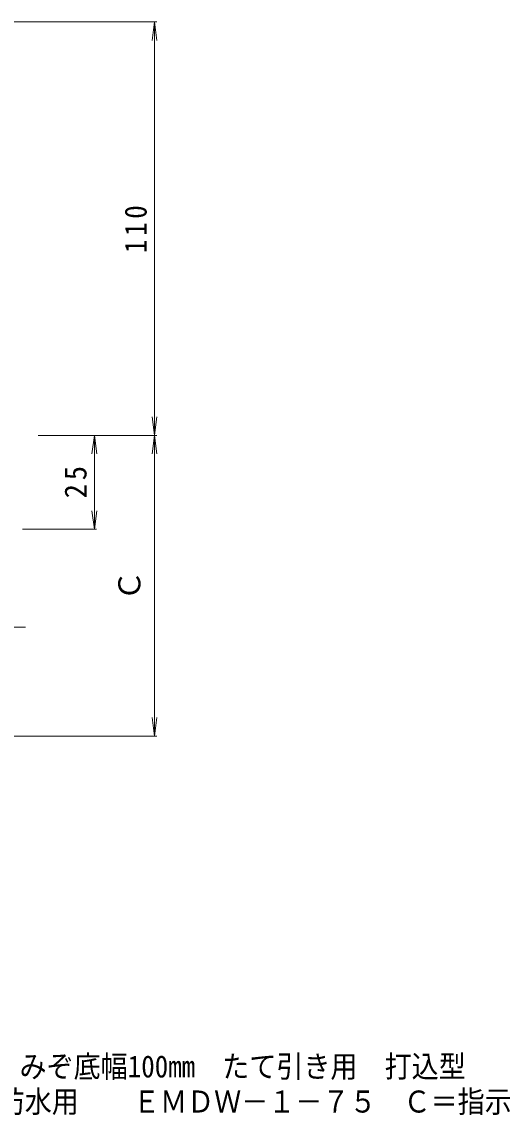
# Model space of a CAD drawing. Units: millimetres, scale not verified. Extents: x -308 to 347, y -275 to 241.
# Drawn here: x -48.3 to 81.6, y -274.7 to 16.2 of the extents above; entities that cross this region are included whole.
import ezdxf
from ezdxf.enums import TextEntityAlignment as Align

# ---------------------------------------------------------------- set-up
doc = ezdxf.new("R2010")
doc.units = ezdxf.units.MM
doc.header["$LTSCALE"] = 2
doc.linetypes.add('CHAIN1', pattern=[8, 5, -1, 1, -1])
doc.layers.add('0-0_通り芯', color=3, linetype='Continuous', lineweight=9)
doc.layers.add('0-4_その他', color=7, linetype='Continuous', lineweight=9)
doc.layers.add('F-5_F-5ﾚｲﾔ', color=2, linetype='Continuous')
doc.styles.add('ＭＳ ゴシック', font='')
doc.styles.get('ＭＳ ゴシック').set_extended_font_data('MS Gothic')

msp = doc.modelspace()

# ---------------------------------------------------------------- linework, layer by layer
at = {"layer": '0-0_通り芯', "linetype": 'CHAIN1'}
msp.add_line((-54.463, -144.843), (-47.36, -144.843), dxfattribs=at)
at = {"layer": '0-4_その他'}
for p, q in [((-71.507, 16.157), (-12.407, 16.157)), ((-13.007, 16.157), (-13.66, 11.2)), ((-13.007, -173.843), (-13.007, 16.157)), ((-13.007, 16.157), (-12.355, 11.2)), ((-12.355, -88.886), (-13.66, -98.8)), ((-13.66, -88.886), (-12.355, -98.8)), ((-44.007, -93.843), (-12.407, -93.843)), ((-29.007, -93.843), (-29.66, -98.8)), ((-29.007, -118.843), (-29.007, -93.843)), ((-29.007, -93.843), (-28.355, -98.8)), ((-29.007, -118.843), (-29.66, -113.886)), ((-29.007, -118.843), (-28.355, -113.886)), ((-48.156, -118.843), (-28.407, -118.843)), ((-13.007, -173.843), (-13.66, -168.886)), ((-13.007, -173.843), (-12.355, -168.886)), ((-66.007, -173.843), (-12.407, -173.843))]:
    msp.add_line(p, q, dxfattribs=at)

# ---------------------------------------------------------------- texts
at = {"layer": '0-4_その他', "color": 2, "style": 'ＭＳ ゴシック'}
msp.add_text('Ｃ', height=5.865, rotation=90, dxfattribs=at).set_placement((-15.007, -137.843), align=Align.BOTTOM_LEFT)
at = {"layer": '0-4_その他', "color": 2, "char_height": 5.865, "attachment_point": 7, "rotation": 90, "style": 'ＭＳ ゴシック'}
for s, insert in [('\\T1.27;\\W0.9;110', (-15.007, -45.343)), ('\\T1.27;\\W0.95;25', (-31.007, -110.593))]:
    msp.add_mtext(s, dxfattribs=dict(at, insert=insert))
at = {"layer": 'F-5_F-5ﾚｲﾔ', "style": 'ＭＳ ゴシック', "width": 0.9}
for s, p in [('鋳鉄製ルーフドレン\u3000外廊下排水用\u3000みぞ底幅100mm\u3000たて引き用\u3000打込型', (-171.331, -266.415)), ('差し込み式\u3000塗膜・モルタル防水用\u3000\u3000ＥＭＤＷ－１－７５\u3000Ｃ＝指示', (-148.34, -275.762))]:
    msp.add_text(s, height=5.865, dxfattribs=at).set_placement(p, align=Align.BOTTOM_LEFT)

doc.saveas('drawing.dxf')
